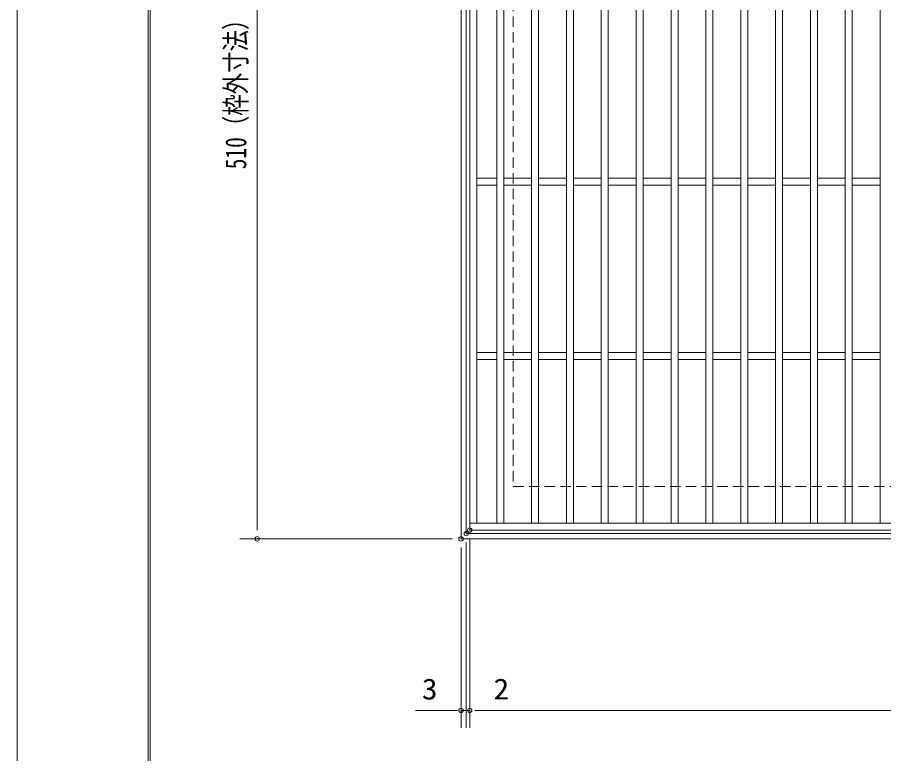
# Model space of a CAD drawing. Units: millimetres, scale not verified. Extents: x -1050 to 1050, y -742 to 742.
# Drawn here: x -1050 to -553, y -70.9 to 351.9 of the extents above; entities that cross this region are included whole.
import ezdxf
from ezdxf.enums import TextEntityAlignment as Align

# ---------------------------------------------------------------- set-up
doc = ezdxf.new("R2010")
doc.units = ezdxf.units.MM
doc.header["$LTSCALE"] = 5
doc.header["$PDMODE"] = 32
doc.header["$PDSIZE"] = 2.5
doc.linetypes.add('DASHED1', pattern=[1.8, 1.2, -0.6])
for name, color, linetype, lineweight in [('0-0_7-図\u3000枠', 4, 'Continuous', 9), ('0-1_寸法注釈', 2, 'Continuous', 9), ('0-5_DEFPOINTS', 134, 'Continuous', 9), ('0-6_枠', 7, 'Continuous', 9), ('0-7_蓋', 5, 'Continuous', 9), ('0-9_溝開口', 4, 'DASHED1', 9)]:
    doc.layers.add(name, color=color, linetype=linetype, lineweight=lineweight)
doc.styles.add('ＭＳ ゴシック', font='')
doc.styles.get('ＭＳ ゴシック').set_extended_font_data('MS Gothic')

msp = doc.modelspace()

# ---------------------------------------------------------------- linework, layer by layer
at = {"layer": '0-0_7-図\u3000枠'}
for p, q in [((-975, -692.5), (-975, 692.5)), ((-973.75, -691.25), (-973.75, 691.25))]:
    msp.add_line(p, q, dxfattribs=at)
at = {"layer": '0-1_寸法注釈'}
for p, q in [((-912.363, 557.475), (-912.363, 57.475)), ((-800.45, 52.475), (-922.363, 52.475)), ((-792.45, 50.475), (-792.45, -56.047)), ((-792.45, 50.475), (-792.45, -56.047)), ((-790.45, 52.475), (-790.45, -56.047)), ((-790.45, 52.475), (-790.45, -56.047)), ((-795.45, 47.475), (-795.45, -56.047)), ((-800.45, -46.047), (-821.563, -46.047)), ((-797.45, -46.047), (-802.45, -46.047)), ((-792.45, -46.047), (-795.45, -46.047)), ((-792.45, -46.047), (-790.45, -46.047)), ((-787.45, -46.047), (-782.45, -46.047)), ((-785.45, -46.047), (199.55, -46.047)), ((-785.45, -46.047), (-764.337, -46.047))]:
    msp.add_line(p, q, dxfattribs=at)
at = {"layer": '0-5_DEFPOINTS'}
msp.add_lwpolyline([(-1050, -742.5), (-1050, 742.5), (1050, 742.5), (1050, -742.5)], close=True, dxfattribs=at)
for p in [(-792.45, 55.475), (-790.45, 57.475), (-912.363, 52.475), (-795.45, 52.475), (-795.45, 52.475), (-795.45, -46.047), (-790.45, -46.047)]:
    msp.add_point(p, dxfattribs=at)
at = {"layer": '0-6_枠'}
for p, q in [((-795.45, 562.475), (-795.45, 52.475)), ((-792.45, 559.475), (-792.45, 55.475)), ((-792.45, 55.475), (411.386, 55.475)), ((-795.45, 52.475), (409.55, 52.475))]:
    msp.add_line(p, q, dxfattribs=at)
at = {"layer": '0-7_蓋'}
for p, q in [((-790.45, 57.475), (-790.45, 557.475)), ((-786.45, 61.475), (-786.45, 553.475)), ((-774.95, 553.475), (-774.95, 61.475)), ((-770.95, 553.475), (-770.95, 61.475)), ((-754.95, 553.475), (-754.95, 61.475)), ((-750.95, 553.475), (-750.95, 61.475)), ((-734.95, 553.475), (-734.95, 61.475)), ((-730.95, 553.475), (-730.95, 61.475)), ((-714.95, 553.475), (-714.95, 61.475)), ((-710.95, 553.475), (-710.95, 61.475)), ((-694.95, 553.475), (-694.95, 61.475)), ((-690.95, 553.475), (-690.95, 61.475)), ((-674.95, 553.475), (-674.95, 61.475)), ((-670.95, 553.475), (-670.95, 61.475)), ((-654.95, 553.475), (-654.95, 61.475)), ((-650.95, 553.475), (-650.95, 61.475)), ((-634.95, 553.475), (-634.95, 61.475)), ((-630.95, 553.475), (-630.95, 61.475)), ((-614.95, 553.475), (-614.95, 61.475)), ((-610.95, 553.475), (-610.95, 61.475)), ((-594.95, 553.475), (-594.95, 61.475)), ((-590.95, 553.475), (-590.95, 61.475)), ((-574.95, 553.475), (-574.95, 61.475)), ((-570.95, 553.475), (-570.95, 61.475)), ((-554.95, 553.475), (-554.95, 61.475)), ((-774.95, 259.475), (-786.45, 259.475)), ((-754.95, 259.475), (-770.95, 259.475)), ((-734.95, 259.475), (-750.95, 259.475)), ((-714.95, 259.475), (-730.95, 259.475)), ((-694.95, 259.475), (-710.95, 259.475)), ((-674.95, 259.475), (-690.95, 259.475)), ((-654.95, 259.475), (-670.95, 259.475)), ((-634.95, 259.475), (-650.95, 259.475)), ((-614.95, 259.475), (-630.95, 259.475)), ((-594.95, 259.475), (-610.95, 259.475)), ((-574.95, 259.475), (-590.95, 259.475)), ((-554.95, 259.475), (-570.95, 259.475)), ((-774.95, 255.475), (-786.45, 255.475)), ((-754.95, 255.475), (-770.95, 255.475)), ((-734.95, 255.475), (-750.95, 255.475)), ((-714.95, 255.475), (-730.95, 255.475)), ((-694.95, 255.475), (-710.95, 255.475)), ((-674.95, 255.475), (-690.95, 255.475)), ((-654.95, 255.475), (-670.95, 255.475)), ((-634.95, 255.475), (-650.95, 255.475)), ((-614.95, 255.475), (-630.95, 255.475)), ((-594.95, 255.475), (-610.95, 255.475)), ((-574.95, 255.475), (-590.95, 255.475)), ((-554.95, 255.475), (-570.95, 255.475)), ((-774.95, 159.475), (-786.45, 159.475)), ((-754.95, 159.475), (-770.95, 159.475)), ((-734.95, 159.475), (-750.95, 159.475)), ((-714.95, 159.475), (-730.95, 159.475)), ((-694.95, 159.475), (-710.95, 159.475)), ((-674.95, 159.475), (-690.95, 159.475)), ((-654.95, 159.475), (-670.95, 159.475)), ((-634.95, 159.475), (-650.95, 159.475)), ((-614.95, 159.475), (-630.95, 159.475)), ((-594.95, 159.475), (-610.95, 159.475)), ((-574.95, 159.475), (-590.95, 159.475)), ((-554.95, 159.475), (-570.95, 159.475)), ((-774.95, 155.475), (-786.45, 155.475)), ((-754.95, 155.475), (-770.95, 155.475)), ((-734.95, 155.475), (-750.95, 155.475)), ((-714.95, 155.475), (-730.95, 155.475)), ((-694.95, 155.475), (-710.95, 155.475)), ((-674.95, 155.475), (-690.95, 155.475)), ((-654.95, 155.475), (-670.95, 155.475)), ((-634.95, 155.475), (-650.95, 155.475)), ((-614.95, 155.475), (-630.95, 155.475)), ((-594.95, 155.475), (-610.95, 155.475)), ((-574.95, 155.475), (-590.95, 155.475)), ((-554.95, 155.475), (-570.95, 155.475)), ((-790.45, 61.475), (204.55, 61.475)), ((-790.45, 57.475), (204.55, 57.475))]:
    msp.add_line(p, q, dxfattribs=at)
at = {"layer": '0-7_蓋', "color": 7}
msp.add_point((-790.45, 57.475), dxfattribs=at)
at = {"layer": '0-9_溝開口'}
for p, q in [((-765.45, 532.475), (-765.45, 82.475)), ((-765.45, 82.475), (204.55, 82.475))]:
    msp.add_line(p, q, dxfattribs=at)

# ---------------------------------------------------------------- texts
at = {"layer": '0-1_寸法注釈', "color": 7, "style": 'ＭＳ ゴシック', "width": 0.75}
msp.add_text('510（枠外寸法）', height=12.03, rotation=90, dxfattribs=at).set_placement((-915.05, 264.682), align=Align.BOTTOM_LEFT)
at = {"layer": '0-1_寸法注釈', "color": 7, "style": 'ＭＳ ゴシック', "width": 1.1}
for s, p in [('3', (-817.873, -43.36)), ('2', (-776.76, -43.36))]:
    msp.add_text(s, height=12.02, dxfattribs=at).set_placement(p, align=Align.BOTTOM_LEFT)

doc.saveas('drawing.dxf')
